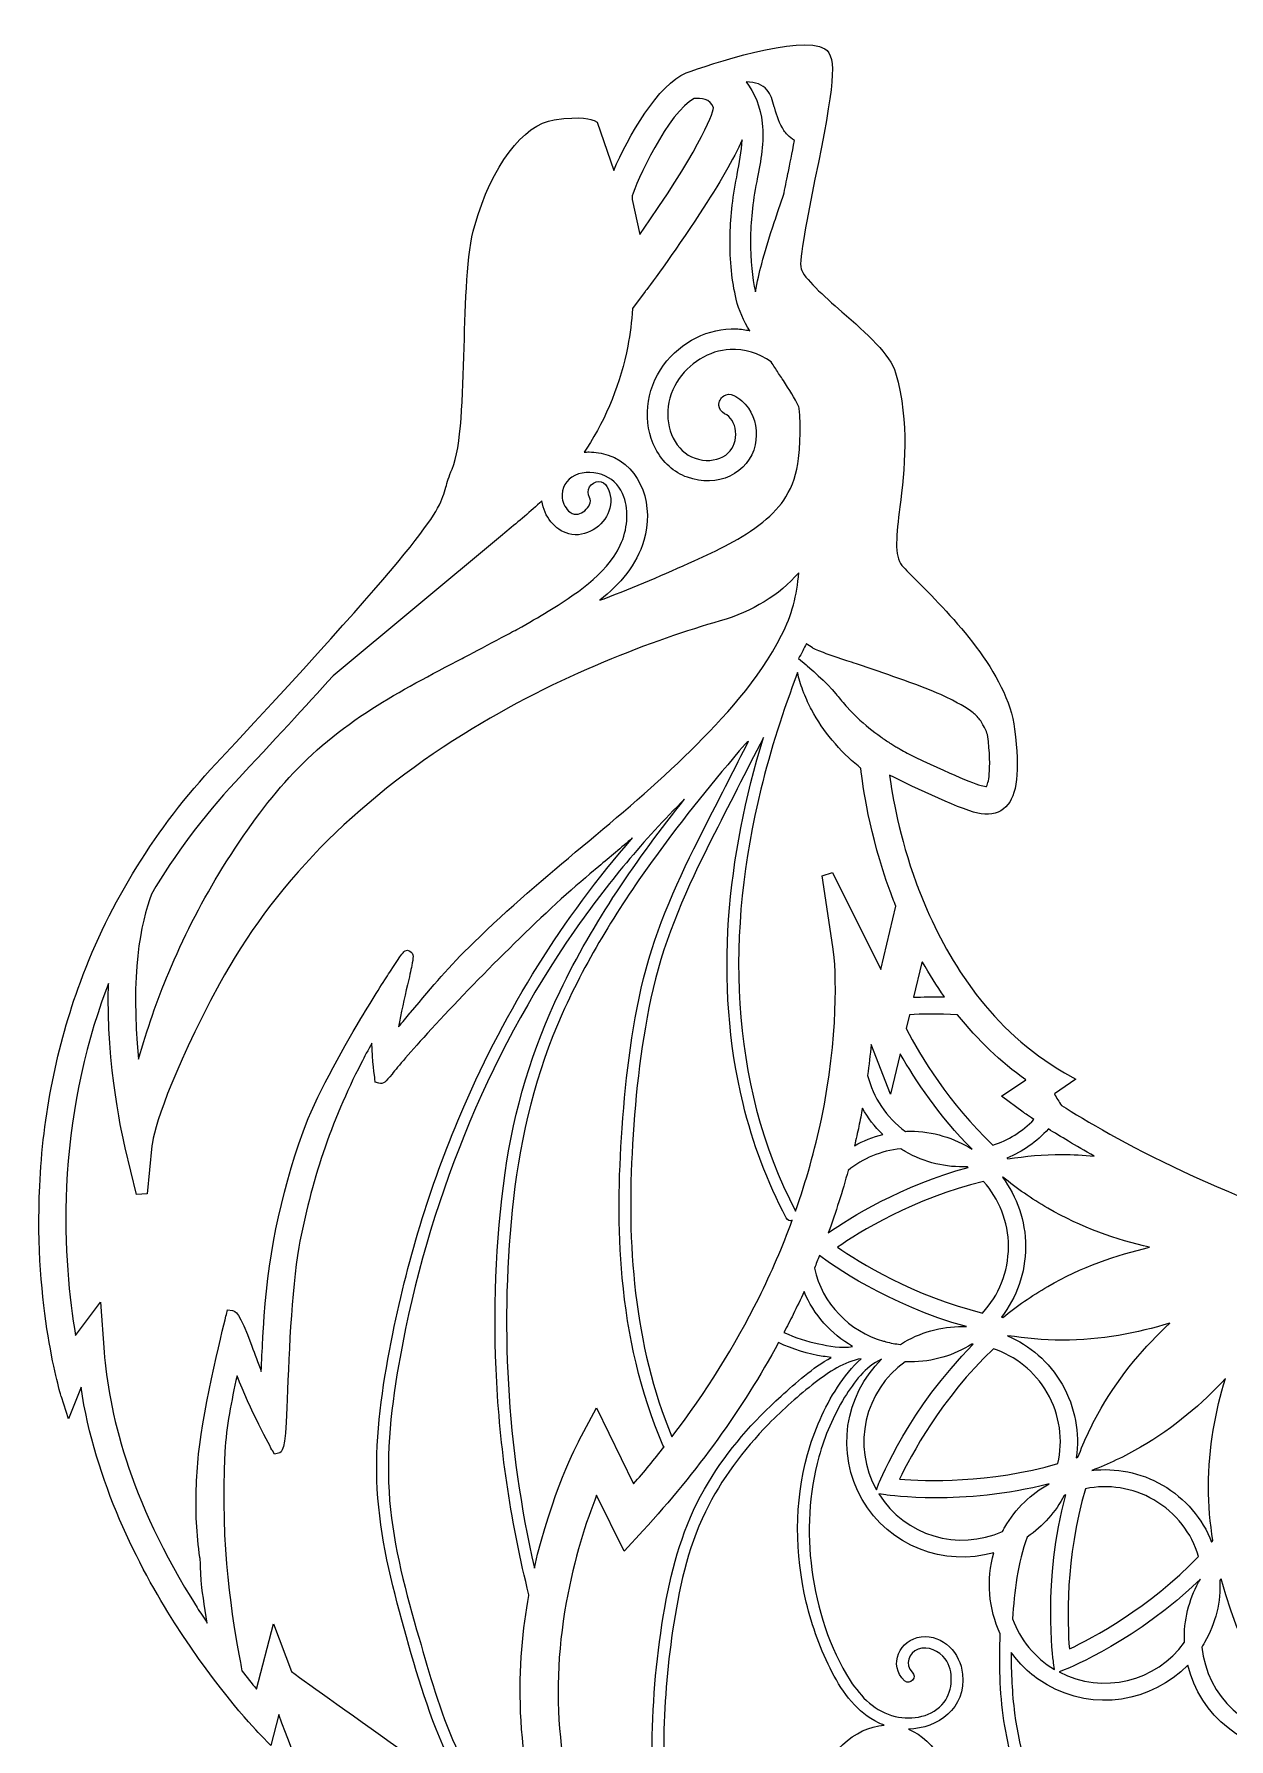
# Model space of a CAD drawing. Header units: millimetres. Extents: x -1097 to 2242, y 80 to 623.
# Drawn here: x 6.2 to 225.4, y 295.9 to 608.8 of the extents above; entities that cross this region are included whole.
import ezdxf

# ---------------------------------------------------------------- set-up
doc = ezdxf.new("R2010")
doc.units = ezdxf.units.MM
doc.header["$MEASUREMENT"] = 0
doc.layers.add('Layer 4', color=7, linetype='Continuous')

msp = doc.modelspace()

# ---------------------------------------------------------------- linework, layer by layer
at = {"layer": 'Layer 4', "lineweight": 0}
for points, knots in [([(520.84, 287.5), (520.84, 287.5), (516.84, 285.61), (516.84, 285.61), (516.69, 285.54), (501.96, 278.66), (483.53, 273.77), (466.66, 269.29), (443.15, 265.6), (426.93, 273.46), (410.03, 281.65), (401.51, 299.6), (393.28, 316.96), (386.1, 332.09), (378.68, 347.73), (365.69, 357.09), (347.62, 370.12), (323.72, 373.78), (298.43, 377.66), (284.55, 379.79), (270.2, 381.99), (255.91, 385.83), (225.24, 394.05), (203.33, 406.68), (194.74, 412.15), (194.26, 412.82), (193.82, 413.53), (193.44, 414.26), (193.44, 414.26), (197.37, 416.95), (197.37, 416.95), (197.37, 416.95), (195.3, 418.14), (195.3, 418.14), (181.87, 425.85), (174.06, 438.5), (169.63, 449), (169.63, 449), (168.66, 451.4), (168.66, 451.4), (168.45, 451.95), (168.24, 452.49), (168.05, 453.03), (164.98, 461.44), (163.67, 468.93), (163.15, 472.75), (167.72, 470.49), (176.95, 466.07), (179.98, 465.66), (181.88, 465.41), (183.4, 465.84), (184.5, 466.94), (186.6, 469.02), (187.1, 473.43), (186.13, 481.22), (184.84, 491.58), (174.52, 502.01), (168.36, 508.25), (167.17, 509.45), (166.14, 510.49), (165.44, 511.27), (163.96, 512.92), (164.45, 516.92), (165.06, 521.98), (165.88, 528.78), (166.9, 537.24), (164.28, 546.61), (163.35, 549.94), (159.01, 553.77), (154.42, 557.82), (151.13, 560.72), (147.4, 564.01), (146.93, 565.69), (146.49, 567.29), (148.15, 575.51), (149.49, 582.12), (152.99, 599.38), (153.65, 604.61), (151.29, 606.07), (146.9, 608.77), (129.85, 603.17), (125.86, 601.64), (120.74, 599.67), (115.17, 589.84), (112.55, 583.76), (112.55, 583.76), (109.53, 592.63), (109.53, 592.63), (109.53, 592.63), (108.98, 592.9), (108.98, 592.9), (108.53, 593.13), (106.68, 593.8), (101.64, 593.04), (95.9, 592.18), (90.16, 584.56), (87.04, 573.63), (85.57, 568.49), (85.33, 559.73), (85.1, 551.25), (84.85, 542.27), (84.6, 532.97), (82.89, 528.95), (82.3, 527.57), (82.01, 526.52), (81.75, 525.6), (80.48, 521.06), (79.57, 517.78), (39.56, 474.87), (28.51, 463.02), (20.14, 449.54), (14.69, 434.79), (10.33, 423), (7.82, 410.39), (7.22, 397.3), (6.19, 375.02), (11.01, 359.31), (11.22, 358.65), (11.22, 358.65), (12.48, 354.63), (12.48, 354.63), (12.48, 354.63), (14.8, 360.42), (14.8, 360.42), (17.39, 343.06), (25.38, 327.54), (31.98, 317.16), (39.93, 304.66), (47.44, 296.93), (47.75, 296.61), (47.75, 296.61), (49.61, 294.7), (49.61, 294.7), (49.61, 294.7), (51.08, 300.36), (51.08, 300.36), (56.95, 284.79), (75.86, 234.9), (82.17, 221.65), (85.16, 215.38), (87.93, 200.78), (89.77, 181.59), (91.31, 165.55), (91.5, 153.3), (91, 150.18), (80.23, 149.93), (68.86, 145.38), (68.23, 133.24), (67.97, 128.01), (71.29, 126.62), (73.96, 125.5), (75.31, 124.93), (76.71, 124.35), (77.78, 123.32), (84.01, 117.38), (92.19, 119.35), (94.35, 120.02), (100.71, 117.95), (106.35, 118.36), (111.1, 121.25), (111.18, 121.3), (111.25, 121.35), (111.33, 121.39), (108.73, 114.94), (110.69, 109.05), (113.48, 105.7), (115.95, 102.72), (119.31, 101.3), (122.32, 101.87), (126.94, 96.02), (135.64, 97.93), (138.85, 98.89), (140.03, 97.21), (142.26, 95.29), (145.5, 95.29), (145.97, 95.29), (146.46, 95.33), (146.98, 95.42), (153.18, 96.48), (163.41, 101.94), (164.41, 112.03), (165.18, 119.83), (164.7, 135.68), (164.28, 149.67), (163.95, 160.45), (163.64, 170.64), (164.07, 173.5), (164.83, 178.65), (170.32, 191.47), (172.49, 196.4), (172.71, 196.21), (172.94, 196.02), (173.16, 195.83), (173.18, 195.84), (173.2, 195.85), (173.22, 195.87), (173.22, 195.87), (175.92, 193.41), (175.92, 193.41), (175.92, 193.41), (176.22, 196.37), (176.22, 196.37), (176.24, 196.59), (178.48, 218.48), (182.13, 232.83), (183.28, 237.34), (184.9, 240.87), (186.56, 243.57), (186.76, 243.87), (186.97, 244.18), (187.18, 244.47), (187.16, 244.47), (187.14, 244.46), (187.12, 244.46), (187.63, 245.23), (188.13, 245.93), (188.63, 246.55), (189.16, 247.1), (189.68, 247.69), (190.18, 248.34), (191.67, 249.92), (192.87, 250.78), (193.34, 251.09), (193.34, 251.09), (225.8, 255.56), (225.8, 255.56), (228.32, 243.01), (238.02, 230.02), (254.66, 216.94), (269.69, 205.11), (284.46, 197.97), (284.61, 197.9), (290.44, 195.1), (296.12, 187.63), (295.66, 177.26), (295.28, 168.76), (271.5, 146.55), (261.86, 138.26), (248.88, 137.3), (241.76, 130.58), (239.42, 124.56), (237.85, 120.52), (238.29, 116.54), (240.56, 114.19), (242.88, 111.8), (250.5, 112.38), (253.41, 112.71), (259.99, 109.74), (265.85, 112.38), (268.09, 113.67), (269.37, 112.75), (271.65, 111.25), (273.14, 111.03), (274.81, 110.78), (276.33, 110.67), (277.73, 110.67), (288.37, 110.67), (291.49, 117.26), (293.44, 121.4), (293.95, 122.48), (294.4, 123.42), (294.83, 123.93), (296.37, 125.75), (307.27, 144.06), (316.48, 159.99), (320.26, 166.52), (325.67, 175.95), (329.99, 183.81), (336.21, 195.12), (336.28, 196.09), (336.32, 196.66), (336.52, 199.45), (335.19, 200.76), (332.27, 203.65), (330.37, 205.52), (327.76, 208.09), (324.07, 212.37), (318.14, 219.23), (318.51, 225.11), (319.35, 228.18), (319.83, 227.71), (320.32, 227.25), (320.81, 226.79), (326.87, 220.73), (338.2, 212.97), (350.08, 204.83), (362.5, 196.32), (375.35, 187.52), (379.75, 181.96), (383.33, 177.44), (384.64, 151.87), (384.14, 147.63), (383.83, 145.02), (382.27, 138.35), (374.36, 132.82), (371.34, 130.71), (369.32, 130.65), (366.99, 130.58), (364.01, 130.49), (360.63, 130.39), (355.43, 126.05), (352.05, 123.24), (349.5, 117.32), (351.29, 112.68), (352.49, 109.55), (356.04, 105.91), (366.11, 106.3), (375.63, 106.68), (380.22, 106.11), (383.57, 105.69), (384.76, 105.54), (385.78, 105.41), (386.84, 105.34), (392, 105.02), (399.54, 107.49), (403.81, 115.52), (406.25, 120.13), (410.72, 130.99), (414.05, 139.3), (417.34, 147.55), (417.74, 156.77), (415.17, 165.26), (414.13, 168.69), (412.92, 172.29), (411.57, 175.97), (407.04, 188.39), (405.51, 219.62), (405.1, 230.86), (405.46, 230.6), (405.85, 230.33), (406.29, 230.05), (411.22, 226.89), (419.9, 223.54), (432.06, 220.11), (447.47, 215.76), (462.13, 219.92), (471.71, 224.18), (482.04, 228.77), (488.67, 234.3), (488.95, 234.53), (488.95, 234.53), (491.37, 236.57), (491.37, 236.57), (491.37, 236.57), (486.04, 237.57), (486.04, 237.57), (499.9, 243.95), (515.87, 262.8), (516.64, 263.71), (516.64, 263.71), (519.26, 266.82), (519.26, 266.82), (519.26, 266.82), (509.28, 265.16), (509.28, 265.16), (509.28, 265.16), (520.84, 287.5), (520.84, 287.5)], [0, 0, 0, 0, 1, 1, 1, 2, 2, 2, 3, 3, 3, 4, 4, 4, 5, 5, 5, 6, 6, 6, 7, 7, 7, 8, 8, 8, 9, 9, 9, 10, 10, 10, 11, 11, 11, 12, 12, 12, 13, 13, 13, 14, 14, 14, 15, 15, 15, 16, 16, 16, 17, 17, 17, 18, 18, 18, 19, 19, 19, 20, 20, 20, 21, 21, 21, 22, 22, 22, 23, 23, 23, 24, 24, 24, 25, 25, 25, 26, 26, 26, 27, 27, 27, 28, 28, 28, 29, 29, 29, 30, 30, 30, 31, 31, 31, 32, 32, 32, 33, 33, 33, 34, 34, 34, 35, 35, 35, 36, 36, 36, 37, 37, 37, 38, 38, 38, 39, 39, 39, 40, 40, 40, 41, 41, 41, 42, 42, 42, 43, 43, 43, 44, 44, 44, 45, 45, 45, 46, 46, 46, 47, 47, 47, 48, 48, 48, 49, 49, 49, 50, 50, 50, 51, 51, 51, 52, 52, 52, 53, 53, 53, 54, 54, 54, 55, 55, 55, 56, 56, 56, 57, 57, 57, 58, 58, 58, 59, 59, 59, 60, 60, 60, 61, 61, 61, 62, 62, 62, 63, 63, 63, 64, 64, 64, 65, 65, 65, 66, 66, 66, 67, 67, 67, 68, 68, 68, 69, 69, 69, 70, 70, 70, 71, 71, 71, 72, 72, 72, 73, 73, 73, 74, 74, 74, 75, 75, 75, 76, 76, 76, 77, 77, 77, 78, 78, 78, 79, 79, 79, 80, 80, 80, 81, 81, 81, 82, 82, 82, 83, 83, 83, 84, 84, 84, 85, 85, 85, 86, 86, 86, 87, 87, 87, 88, 88, 88, 89, 89, 89, 90, 90, 90, 91, 91, 91, 92, 92, 92, 93, 93, 93, 94, 94, 94, 95, 95, 95, 96, 96, 96, 97, 97, 97, 98, 98, 98, 99, 99, 99, 100, 100, 100, 101, 101, 101, 102, 102, 102, 103, 103, 103, 104, 104, 104, 105, 105, 105, 106, 106, 106, 107, 107, 107, 108, 108, 108, 109, 109, 109, 110, 110, 110, 111, 111, 111, 112, 112, 112, 113, 113, 113, 114, 114, 114, 115, 115, 115, 116, 116, 116, 117, 117, 117, 118, 118, 118, 119, 119, 119, 119]), ([(140.65, 598.56), (141.36, 597.75), (141.7, 596.56), (142.02, 595.41), (142.02, 595.41), (142.09, 595.18), (142.09, 595.18), (142.5, 593.73), (142.94, 592.33), (143.8, 591.08), (144.07, 590.69), (144.73, 589.84), (145.73, 589.22), (145.29, 586.94), (144.86, 584.84), (144.55, 583.27), (144.55, 583.27), (144.53, 583.22), (144.53, 583.22), (144.25, 581.8), (143.98, 580.45), (143.72, 579.19), (143.72, 579.19), (142.76, 576.4), (142.76, 576.4), (142.39, 575.34), (142.03, 574.27), (141.68, 573.21), (140.93, 570.99), (140.27, 568.78), (139.71, 566.63), (139.29, 565.02), (138.87, 563.3), (138.57, 561.46), (137.94, 564.09), (137.65, 567.16), (137.65, 571.02), (137.66, 574.27), (138.03, 577.77), (138.8, 581.74), (138.8, 581.74), (138.89, 582.21), (138.89, 582.21), (139.53, 585.53), (140.2, 588.96), (139.8, 592.43), (139.47, 595.41), (138.43, 598.04), (136.83, 600.01), (138.6, 599.96), (139.82, 599.5), (140.65, 598.56)], [0, 0, 0, 0, 1, 1, 1, 2, 2, 2, 3, 3, 3, 4, 4, 4, 5, 5, 5, 6, 6, 6, 7, 7, 7, 8, 8, 8, 9, 9, 9, 10, 10, 10, 11, 11, 11, 12, 12, 12, 13, 13, 13, 14, 14, 14, 15, 15, 15, 16, 16, 16, 17, 17, 17, 17]), ([(115.97, 579.06), (116.46, 581.28), (122.7, 594.68), (127.32, 596.95), (128.51, 597.07), (130.4, 596.97), (130.84, 595.22), (130.84, 594.05), (127.64, 586.58), (117.32, 572.01), (117.32, 572.01), (115.97, 578.42), (115.97, 578.42), (115.97, 578.42), (115.97, 579.06), (115.97, 579.06)], [0, 0, 0, 0, 1, 1, 1, 2, 2, 2, 3, 3, 3, 4, 4, 4, 5, 5, 5, 5]), ([(107.62, 532.79), (111.26, 538.35), (113.85, 544.82), (115.13, 551.5), (115.56, 553.75), (115.85, 556.06), (115.98, 558.38), (115.98, 558.38), (118.32, 561.5), (118.32, 561.5), (118.53, 561.79), (123.55, 568.52), (128.31, 575.78), (132, 581.41), (134.59, 585.9), (136.13, 589.34), (136.03, 587.23), (135.61, 585.1), (135.21, 583.02), (135.21, 583.02), (135.12, 582.54), (135.12, 582.54), (134.33, 578.45), (133.93, 574.79), (133.9, 571.35), (133.86, 567.08), (134.23, 563.41), (135.03, 560.14), (135.54, 558.03), (136.4, 556.07), (137.55, 554.34), (136.72, 554.52), (135.87, 554.63), (135.03, 554.67), (129.99, 554.89), (124.88, 552.34), (121.71, 548.01), (118.37, 543.45), (117.79, 537.43), (120.23, 532.69), (121.5, 530.21), (123.63, 528.3), (126.09, 527.43), (128.74, 526.49), (131.57, 526.57), (133.86, 527.64), (136.3, 528.78), (137.95, 530.81), (138.51, 533.36), (139.02, 535.72), (138.56, 538.25), (137.26, 540.13), (136.58, 541.13), (135.65, 541.94), (134.57, 542.47), (133.96, 542.78), (133.29, 542.74), (132.75, 542.38), (132.17, 542), (131.83, 541.31), (131.87, 540.62), (131.91, 539.97), (132.3, 539.4), (132.9, 539.1), (134.01, 538.55), (134.76, 537.35), (134.92, 535.88), (135.08, 534.29), (134.59, 532.83), (133.57, 531.89), (132.42, 530.82), (130.65, 530.34), (128.83, 530.6), (126.96, 530.87), (125.32, 531.85), (124.22, 533.36), (121.91, 536.53), (121.88, 541.17), (124.15, 544.9), (126.24, 548.35), (130.08, 550.71), (133.94, 550.9), (136.52, 551.04), (139.18, 550.22), (141.46, 548.6), (141.89, 547.92), (142.33, 547.25), (142.76, 546.59), (142.76, 546.59), (142.82, 546.5), (142.82, 546.5), (143.05, 546.16), (143.27, 545.82), (143.49, 545.48), (143.49, 545.48), (143.69, 545.17), (143.69, 545.17), (144.75, 543.54), (145.75, 542.01), (146.53, 540.38), (146.59, 540.02), (146.63, 539.72), (146.66, 539.42), (146.8, 537.9), (146.77, 536.35), (146.74, 535.01), (146.71, 533.79), (146.65, 532.34), (146.48, 530.9), (146.14, 528.13), (145.38, 525.83), (144.16, 523.86), (143.15, 522.22), (141.71, 520.65), (139.89, 519.18), (136.1, 516.11), (131.45, 513.98), (127.34, 512.11), (121.92, 509.63), (116.35, 507.28), (110.78, 505.14), (110.52, 505.04), (110.27, 504.94), (110.01, 504.85), (113.69, 507.82), (116.77, 511.33), (118.11, 515.86), (119.89, 521.86), (117.91, 529.35), (111.54, 531.5), (110.39, 531.89), (109.2, 532.08), (108.03, 532.08), (107.73, 532.08), (107.43, 532.07), (107.13, 532.04), (107.3, 532.29), (107.46, 532.54), (107.62, 532.79)], [0, 0, 0, 0, 1, 1, 1, 2, 2, 2, 3, 3, 3, 4, 4, 4, 5, 5, 5, 6, 6, 6, 7, 7, 7, 8, 8, 8, 9, 9, 9, 10, 10, 10, 11, 11, 11, 12, 12, 12, 13, 13, 13, 14, 14, 14, 15, 15, 15, 16, 16, 16, 17, 17, 17, 18, 18, 18, 19, 19, 19, 20, 20, 20, 21, 21, 21, 22, 22, 22, 23, 23, 23, 24, 24, 24, 25, 25, 25, 26, 26, 26, 27, 27, 27, 28, 28, 28, 29, 29, 29, 30, 30, 30, 31, 31, 31, 32, 32, 32, 33, 33, 33, 34, 34, 34, 35, 35, 35, 36, 36, 36, 37, 37, 37, 38, 38, 38, 39, 39, 39, 40, 40, 40, 41, 41, 41, 42, 42, 42, 43, 43, 43, 44, 44, 44, 45, 45, 45, 46, 46, 46, 46]), ([(27.74, 450.93), (32.03, 458.25), (37.21, 465.19), (43.15, 471.56), (50.17, 479.09), (56.03, 485.44), (61.05, 490.97), (61.05, 490.97), (91.78, 516.57), (91.78, 516.57), (91.78, 516.57), (92.96, 517.56), (92.96, 517.56), (95.1, 519.33), (97.3, 521.16), (99.38, 523.09), (99.78, 520.19), (101.73, 517.76), (104.3, 517.06), (107.49, 516.2), (110.68, 518.5), (111.67, 521.2), (112.24, 522.76), (112.12, 524.34), (111.31, 525.74), (110.98, 526.32), (110.43, 526.65), (109.8, 526.65), (109.13, 526.66), (108.47, 526.26), (108.12, 525.65), (107.78, 525.06), (107.78, 524.35), (108.12, 523.75), (108.35, 523.36), (108.35, 522.9), (108.13, 522.41), (107.76, 521.6), (106.87, 520.85), (106.05, 520.68), (105.52, 520.57), (105.01, 520.68), (104.55, 521.02), (103.81, 521.55), (103.23, 522.6), (103.11, 523.63), (102.9, 525.42), (103.82, 527.05), (105.45, 527.79), (107.11, 528.55), (109.25, 528.5), (111.04, 527.66), (112.65, 526.91), (113.79, 525.62), (114.43, 523.83), (115.36, 521.23), (115.09, 517.75), (113.76, 514.97), (111.09, 509.4), (105.23, 505.77), (100.52, 502.85), (98.83, 501.81), (96.99, 500.73), (94.9, 499.56), (94.75, 499.52), (85.96, 494.8), (84.76, 494.18), (84.76, 494.18), (83.87, 493.72), (83.87, 493.72), (77.83, 490.58), (72.41, 487.7), (67.19, 484.28), (61.4, 480.48), (56.36, 476.15), (52.2, 471.43), (48.04, 466.7), (44.08, 461.21), (40.09, 454.64), (36.6, 448.88), (33.51, 442.8), (30.91, 436.57), (28.74, 431.38), (26.89, 426.04), (25.38, 420.64), (23.82, 436.2), (25.72, 445.62), (27.74, 450.93)], [0, 0, 0, 0, 1, 1, 1, 2, 2, 2, 3, 3, 3, 4, 4, 4, 5, 5, 5, 6, 6, 6, 7, 7, 7, 8, 8, 8, 9, 9, 9, 10, 10, 10, 11, 11, 11, 12, 12, 12, 13, 13, 13, 14, 14, 14, 15, 15, 15, 16, 16, 16, 17, 17, 17, 18, 18, 18, 19, 19, 19, 20, 20, 20, 21, 21, 21, 22, 22, 22, 23, 23, 23, 24, 24, 24, 25, 25, 25, 26, 26, 26, 27, 27, 27, 28, 28, 28, 29, 29, 29, 29]), ([(36.1, 320.01), (23.37, 340.05), (19.8, 356.57), (19.06, 366.89), (19.06, 366.89), (18.39, 376.05), (18.39, 376.05), (18.39, 376.05), (13.8, 369.94), (13.8, 369.94), (12.68, 376.57), (11.64, 386.14), (12.16, 397.29), (12.74, 409.85), (15.16, 421.94), (19.35, 433.23), (19.51, 433.66), (19.67, 434.09), (19.84, 434.52), (19.33, 419.52), (22.74, 405.06), (22.9, 404.37), (22.9, 404.37), (24.96, 395.78), (24.96, 395.78), (24.96, 395.78), (26.93, 395.91), (26.93, 395.91), (26.93, 395.91), (27.82, 404.71), (27.82, 404.71), (28.11, 407.59), (31.08, 417.53), (40.23, 434.47), (49.9, 452.37), (64.94, 467.78), (84.92, 480.25), (102.5, 491.23), (120.26, 497.63), (132.07, 501.07), (138.06, 502.82), (142.9, 505.78), (146.5, 509.89), (146.24, 505.85), (145.21, 502.09), (143.37, 498.45), (139.23, 490.24), (132.61, 483.15), (126.69, 477.29), (120.39, 471.07), (113.47, 465.27), (106.76, 459.65), (100.1, 454.07), (93.21, 448.31), (86.89, 442.08), (82.08, 437.34), (79.66, 434.45), (75.26, 429.18), (75.26, 429.18), (75.17, 429.07), (75.17, 429.07), (74.52, 428.29), (73.82, 427.46), (73.07, 426.57), (73.49, 428.97), (74.16, 431.89), (74.7, 434.25), (75.03, 435.68), (75.32, 436.92), (75.5, 437.84), (75.77, 439.17), (75.95, 440.05), (75.14, 440.46), (75.14, 440.46), (74.73, 440.66), (74.73, 440.66), (74.73, 440.66), (74.31, 440.49), (74.31, 440.49), (73.98, 440.36), (73.86, 440.31), (71.45, 436.59), (70.48, 435.09), (68.5, 431.98), (66.17, 428.08), (62.55, 422.01), (57.77, 413.48), (55.55, 407.3), (51.36, 395.63), (48.91, 383.47), (48.27, 371.16), (48.24, 370.57), (48.2, 369.99), (48.17, 369.42), (48.17, 369.42), (48.16, 369.26), (48.16, 369.26), (48.05, 367.19), (47.94, 365.26), (47.89, 363.34), (47.28, 364.94), (46.69, 366.55), (46.16, 367.99), (43.83, 374.32), (43.1, 374.43), (42.61, 374.51), (42.61, 374.51), (41.71, 374.65), (41.71, 374.65), (41.71, 374.65), (41.48, 373.76), (41.48, 373.76), (41.31, 373.08), (37.25, 356.8), (36.39, 348.21), (35.93, 343.66), (35.8, 339.54), (35.99, 335.63), (36.1, 333.43), (36.31, 331.25), (36.62, 329.16), (36.66, 328.93), (36.69, 328.67), (36.72, 328.41), (36.75, 327.18), (36.79, 326.05), (36.85, 324.96), (36.94, 323.6), (37.45, 320.24), (37.98, 317.13), (37.34, 318.09), (36.71, 319.05), (36.1, 320.01)], [0, 0, 0, 0, 1, 1, 1, 2, 2, 2, 3, 3, 3, 4, 4, 4, 5, 5, 5, 6, 6, 6, 7, 7, 7, 8, 8, 8, 9, 9, 9, 10, 10, 10, 11, 11, 11, 12, 12, 12, 13, 13, 13, 14, 14, 14, 15, 15, 15, 16, 16, 16, 17, 17, 17, 18, 18, 18, 19, 19, 19, 20, 20, 20, 21, 21, 21, 22, 22, 22, 23, 23, 23, 24, 24, 24, 25, 25, 25, 26, 26, 26, 27, 27, 27, 28, 28, 28, 29, 29, 29, 30, 30, 30, 31, 31, 31, 32, 32, 32, 33, 33, 33, 34, 34, 34, 35, 35, 35, 36, 36, 36, 37, 37, 37, 38, 38, 38, 39, 39, 39, 40, 40, 40, 41, 41, 41, 42, 42, 42, 43, 43, 43, 44, 44, 44, 44]), ([(147.92, 496.93), (148.27, 496.63), (148.65, 496.36), (149.06, 496.11), (149.06, 496.11), (149.1, 496.09), (149.1, 496.09), (149.4, 495.93), (149.78, 495.72), (150.19, 495.57), (150.19, 495.57), (151.03, 495.25), (151.03, 495.25), (152.47, 494.73), (153.92, 494.25), (155.32, 493.77), (155.91, 493.58), (156.5, 493.38), (157.09, 493.18), (157.09, 493.18), (163.06, 491.15), (163.06, 491.15), (164.99, 490.49), (166.95, 489.78), (168.91, 489.04), (171.13, 488.19), (172.86, 487.44), (174.38, 486.68), (175.23, 486.25), (176.08, 485.78), (176.92, 485.28), (177.73, 484.8), (178.38, 484.34), (178.9, 483.87), (179.42, 483.39), (179.82, 482.88), (180.18, 482.26), (180.53, 481.66), (180.86, 480.93), (181.17, 480.22), (182, 473.21), (181.23, 471.15), (180.99, 470.7), (180.91, 470.7), (180.78, 470.7), (180.58, 470.73), (179.37, 470.89), (174.52, 472.83), (166.41, 476.8), (165.97, 477.05), (165.53, 477.31), (165.12, 477.53), (164.98, 477.61), (164.84, 477.69), (164.7, 477.76), (164.44, 477.91), (164.19, 478.05), (163.97, 478.2), (163.97, 478.2), (163.93, 478.23), (163.93, 478.23), (163.7, 478.37), (163.48, 478.51), (163.25, 478.66), (162.66, 479.04), (162.09, 479.39), (161.56, 479.8), (161.56, 479.8), (161.51, 479.83), (161.51, 479.83), (160.13, 480.78), (158.71, 481.96), (157.17, 483.41), (157.17, 483.41), (156.14, 484.43), (156.14, 484.43), (156.14, 484.43), (155.17, 485.47), (155.17, 485.47), (154.41, 486.33), (153.82, 487.03), (153.32, 487.69), (151.85, 489.6), (148, 492.89), (147.84, 493.02), (147.84, 493.02), (146.48, 494.18), (146.48, 494.18), (147, 495.1), (147.48, 496.02), (147.92, 496.93)], [0, 0, 0, 0, 1, 1, 1, 2, 2, 2, 3, 3, 3, 4, 4, 4, 5, 5, 5, 6, 6, 6, 7, 7, 7, 8, 8, 8, 9, 9, 9, 10, 10, 10, 11, 11, 11, 12, 12, 12, 13, 13, 13, 14, 14, 14, 15, 15, 15, 16, 16, 16, 17, 17, 17, 18, 18, 18, 19, 19, 19, 20, 20, 20, 21, 21, 21, 22, 22, 22, 23, 23, 23, 24, 24, 24, 25, 25, 25, 26, 26, 26, 27, 27, 27, 28, 28, 28, 29, 29, 29, 30, 30, 30, 30]), ([(163.26, 451.5), (163.6, 450.57), (163.96, 449.63), (164.34, 448.69), (164.34, 448.69), (161.59, 437.1), (161.59, 437.1), (161.59, 437.1), (152.7, 454.88), (152.7, 454.88), (152.7, 454.88), (150.82, 454.28), (150.82, 454.28), (150.82, 454.28), (152.78, 441.25), (152.78, 441.25), (153.44, 436.92), (153.84, 424.72), (150.66, 409.61), (149.47, 403.96), (147.88, 398.33), (145.92, 392.76), (133.47, 416.56), (133.25, 444.57), (139.55, 470.18), (141.35, 477.46), (143.65, 484.59), (146.3, 491.6), (146.3, 491.6), (146.39, 491.18), (146.39, 491.18), (146.63, 490.06), (146.98, 489.06), (147.44, 487.84), (147.91, 486.7), (148.37, 485.7), (148.86, 484.8), (149.98, 482.73), (151.24, 480.85), (152.62, 479.21), (154.25, 477.27), (155.81, 475.71), (157.39, 474.45), (157.56, 474.3), (157.72, 474.16), (157.91, 474.02), (158.23, 470.94), (159.45, 462.01), (163.26, 451.5)], [0, 0, 0, 0, 1, 1, 1, 2, 2, 2, 3, 3, 3, 4, 4, 4, 5, 5, 5, 6, 6, 6, 7, 7, 7, 8, 8, 8, 9, 9, 9, 10, 10, 10, 11, 11, 11, 12, 12, 12, 13, 13, 13, 14, 14, 14, 15, 15, 15, 16, 16, 16, 16]), ([(97.99, 327.24), (92.95, 349.42), (91.6, 372.43), (94.16, 395.04), (95.49, 406.8), (98.29, 418.15), (103.12, 428.98), (107.68, 439.2), (113.62, 448.76), (120.2, 457.8), (125.38, 464.93), (130.96, 471.76), (136.67, 478.47), (136.88, 478.64), (137.1, 478.82), (137.31, 479), (134.79, 474.06), (132.27, 469.11), (129.75, 464.17), (125.32, 455.47), (121.05, 446.71), (118.51, 437.24), (115.96, 427.71), (114.82, 417.83), (114.1, 408), (113.44, 398.85), (113.29, 389.64), (114.13, 380.49), (115.09, 369.95), (117.4, 359.54), (121.58, 349.8), (121.64, 349.67), (121.72, 349.56), (121.8, 349.47), (120.01, 347.18), (118.15, 344.92), (116.21, 342.69), (116.21, 342.69), (109.41, 356.62), (109.41, 356.62), (109.41, 356.62), (106.18, 350.58), (106.18, 350.58), (105.95, 350.16), (101.13, 341.02), (97.99, 327.24)], [0, 0, 0, 0, 1, 1, 1, 2, 2, 2, 3, 3, 3, 4, 4, 4, 5, 5, 5, 6, 6, 6, 7, 7, 7, 8, 8, 8, 9, 9, 9, 10, 10, 10, 11, 11, 11, 12, 12, 12, 13, 13, 13, 14, 14, 14, 15, 15, 15, 15]), ([(139.16, 376.8), (134.81, 368.03), (129.48, 359.5), (123.24, 351.32), (116.18, 368.26), (114.92, 386.86), (116.01, 405.01), (116.58, 414.59), (117.61, 424.25), (119.79, 433.61), (122.03, 443.23), (126.02, 452.12), (130.46, 460.9), (133.63, 467.15), (136.82, 473.4), (140.01, 479.65), (133.43, 457.88), (130.86, 434.84), (136.29, 412.49), (138.07, 405.19), (140.72, 398.15), (144.21, 391.49), (144.47, 391), (144.92, 390.91), (145.31, 391.06), (143.54, 386.25), (141.49, 381.49), (139.16, 376.8)], [0, 0, 0, 0, 1, 1, 1, 2, 2, 2, 3, 3, 3, 4, 4, 4, 5, 5, 5, 6, 6, 6, 7, 7, 7, 8, 8, 8, 9, 9, 9, 9]), ([(91.08, 361.38), (91.79, 348.21), (93.79, 335.14), (96.99, 322.35), (96.98, 322.31), (96.97, 322.27), (96.97, 322.23), (94.83, 310.34), (93.86, 292.7), (100.74, 274.62), (99.37, 275.61), (97.92, 276.64), (96.43, 277.71), (96.4, 277.93), (96.28, 278.15), (96.03, 278.33), (84.44, 286.61), (80.63, 301.41), (76.84, 314.37), (74.43, 322.64), (72.17, 331.01), (71.44, 339.61), (70.69, 348.45), (71.77, 357.28), (73.35, 365.97), (78.42, 393.81), (89.12, 420.81), (105.28, 444.1), (111.31, 452.78), (118.09, 460.93), (125.57, 468.38), (116.82, 457.37), (108.8, 445.81), (102.7, 433.11), (97.63, 422.55), (94.25, 411.4), (92.63, 399.8), (90.85, 387.1), (90.39, 374.18), (91.08, 361.38)], [0, 0, 0, 0, 1, 1, 1, 2, 2, 2, 3, 3, 3, 4, 4, 4, 5, 5, 5, 6, 6, 6, 7, 7, 7, 8, 8, 8, 9, 9, 9, 10, 10, 10, 11, 11, 11, 12, 12, 12, 13, 13, 13, 13]), ([(50.15, 317.03), (50.15, 317.03), (47.03, 305.01), (47.03, 305.01), (46.14, 306.09), (45.23, 307.22), (44.33, 308.37), (44.24, 308.86), (44.15, 309.38), (44.05, 309.92), (42.63, 317.76), (40.25, 330.88), (41.21, 348.6), (41.46, 353.25), (42.4, 357.93), (43.43, 362.51), (45.69, 356.6), (49.7, 349.19), (49.91, 348.81), (49.91, 348.81), (50.28, 348.13), (50.28, 348.13), (50.28, 348.13), (51.03, 348.32), (51.03, 348.32), (51.72, 348.49), (52.26, 348.63), (52.57, 356.66), (52.87, 364.8), (53.39, 378.43), (54.78, 386.12), (56.92, 397.93), (60.76, 409.29), (66.2, 419.89), (66.82, 421.11), (67.48, 422.33), (68.16, 423.55), (68.26, 420.44), (68.7, 417.24), (68.72, 417.04), (68.72, 417.04), (68.81, 416.4), (68.81, 416.4), (68.81, 416.4), (69.43, 416.21), (69.43, 416.21), (70.3, 415.96), (70.73, 416.49), (71.88, 417.91), (72.98, 419.25), (75.02, 421.76), (79.13, 426.22), (87.25, 435.05), (99.39, 447.26), (108.19, 454.65), (108.19, 454.65), (109.8, 456), (109.8, 456), (111.86, 457.72), (113.93, 459.46), (116.01, 461.23), (103.18, 446.56), (92.78, 429.78), (85.03, 411.86), (79.25, 398.5), (74.89, 384.52), (72.02, 370.25), (70.35, 361.94), (69.01, 353.47), (69.07, 344.96), (69.14, 336.23), (70.97, 327.64), (73.26, 319.25), (75.51, 311), (77.79, 302.58), (81.19, 294.72), (82.76, 291.09), (84.65, 287.58), (86.98, 284.41), (83.08, 287.17), (79.12, 289.97), (75.35, 292.63), (75.35, 292.63), (75.23, 292.72), (75.23, 292.72), (65.25, 299.76), (56.59, 305.88), (53.44, 308.23), (53.44, 308.23), (50.15, 317.03), (50.15, 317.03)], [0, 0, 0, 0, 1, 1, 1, 2, 2, 2, 3, 3, 3, 4, 4, 4, 5, 5, 5, 6, 6, 6, 7, 7, 7, 8, 8, 8, 9, 9, 9, 10, 10, 10, 11, 11, 11, 12, 12, 12, 13, 13, 13, 14, 14, 14, 15, 15, 15, 16, 16, 16, 17, 17, 17, 18, 18, 18, 19, 19, 19, 20, 20, 20, 21, 21, 21, 22, 22, 22, 23, 23, 23, 24, 24, 24, 25, 25, 25, 26, 26, 26, 27, 27, 27, 28, 28, 28, 29, 29, 29, 30, 30, 30, 30]), ([(169.09, 438.39), (169.14, 438.41), (169.18, 438.43), (169.22, 438.45), (170.48, 436.22), (171.82, 434.09), (173.23, 432.07), (171.08, 432.11), (169.17, 432.07), (167.58, 431.99), (167.58, 431.99), (169.09, 438.39), (169.09, 438.39)], [0, 0, 0, 0, 1, 1, 1, 2, 2, 2, 3, 3, 3, 4, 4, 4, 4]), ([(166.82, 428.79), (169.04, 428.91), (172.09, 428.98), (175.67, 428.8), (179.38, 424.12), (183.55, 420.13), (188.16, 416.85), (188.16, 416.85), (183.73, 413.83), (183.73, 413.83), (183.73, 413.83), (187.72, 410.9), (187.72, 410.9), (187.76, 410.88), (188.42, 410.4), (189.66, 409.57), (187.54, 407.35), (184.93, 405.76), (182.1, 404.85), (174.07, 412.53), (168.86, 421.18), (166.22, 426.24), (166.22, 426.24), (166.82, 428.79), (166.82, 428.79)], [0, 0, 0, 0, 1, 1, 1, 2, 2, 2, 3, 3, 3, 4, 4, 4, 5, 5, 5, 6, 6, 6, 7, 7, 7, 8, 8, 8, 8]), ([(178.35, 404.09), (178.34, 404.09), (178.33, 404.09), (178.32, 404.09), (175.04, 406.18), (171.14, 407.41), (166.96, 407.41), (166.67, 407.41), (166.39, 407.4), (166.1, 407.38), (162.54, 409.94), (160.16, 413.62), (159.15, 417.66), (159.4, 419.55), (159.62, 421.44), (159.78, 423.31), (159.78, 423.31), (163.37, 414.23), (163.37, 414.23), (163.37, 414.23), (165.13, 421.63), (165.13, 421.63), (167.92, 416.74), (172.27, 410.23), (178.35, 404.09)], [0, 0, 0, 0, 1, 1, 1, 2, 2, 2, 3, 3, 3, 4, 4, 4, 5, 5, 5, 6, 6, 6, 7, 7, 7, 8, 8, 8, 8]), ([(156.74, 404.76), (157.02, 405.95), (157.29, 407.14), (157.54, 408.32), (157.77, 409.43), (157.99, 410.54), (158.19, 411.64), (159.18, 409.88), (160.43, 408.24), (161.93, 406.8), (160.09, 406.35), (158.35, 405.65), (156.74, 404.76)], [0, 0, 0, 0, 1, 1, 1, 2, 2, 2, 3, 3, 3, 4, 4, 4, 4]), ([(192.33, 407.83), (194.45, 406.49), (197.27, 404.79), (200.73, 402.85), (198.8, 403.04), (196.83, 403.15), (194.83, 403.15), (191.4, 403.15), (188.08, 402.84), (184.89, 402.33), (184.83, 402.38), (184.77, 402.43), (184.72, 402.48), (187.57, 403.66), (190.19, 405.46), (192.33, 407.83)], [0, 0, 0, 0, 1, 1, 1, 2, 2, 2, 3, 3, 3, 4, 4, 4, 5, 5, 5, 5]), ([(165.24, 404.19), (165.5, 404.02), (165.77, 403.85), (166.04, 403.7), (169.64, 401.62), (173.59, 400.73), (177.46, 400.89), (177.51, 400.85), (177.57, 400.81), (177.62, 400.77), (165.33, 397.45), (155.86, 391.51), (151.93, 388.78), (153.31, 392.56), (154.53, 396.37), (155.58, 400.21), (158.26, 402.4), (161.6, 403.84), (165.24, 404.19)], [0, 0, 0, 0, 1, 1, 1, 2, 2, 2, 3, 3, 3, 4, 4, 4, 5, 5, 5, 6, 6, 6, 6]), ([(180.24, 374.05), (167.48, 377.17), (157.46, 383.45), (153.61, 386.11), (157.47, 388.78), (167.58, 395.1), (180.43, 398.21), (183.26, 395.03), (184.99, 390.83), (184.99, 386.24), (184.99, 381.54), (183.19, 377.26), (180.24, 374.05)], [0, 0, 0, 0, 1, 1, 1, 2, 2, 2, 3, 3, 3, 4, 4, 4, 4]), ([(192.19, 378.91), (189.22, 377.2), (186.49, 375.28), (183.98, 373.24), (183.88, 373.26), (183.79, 373.28), (183.7, 373.29), (186.47, 376.88), (188.13, 381.36), (188.13, 386.24), (188.13, 391.01), (186.54, 395.41), (183.87, 398.96), (183.91, 398.96), (183.94, 398.97), (183.98, 398.98), (186.49, 396.94), (189.22, 395.02), (192.19, 393.3), (198.37, 389.74), (204.83, 387.49), (210.9, 386.11), (204.83, 384.72), (198.37, 382.48), (192.19, 378.91)], [0, 0, 0, 0, 1, 1, 1, 2, 2, 2, 3, 3, 3, 4, 4, 4, 5, 5, 5, 6, 6, 6, 7, 7, 7, 8, 8, 8, 8]), ([(177.27, 371.55), (173.42, 371.7), (169.48, 370.81), (165.9, 368.74), (165.65, 368.59), (165.41, 368.44), (165.17, 368.29), (164.26, 368.38), (163.36, 368.54), (162.49, 368.77), (162.41, 368.81), (162.32, 368.85), (162.22, 368.87), (162.17, 368.87), (162.13, 368.87), (162.09, 368.87), (155.76, 370.66), (150.82, 375.82), (149.37, 382.28), (149.7, 383.05), (150.01, 383.82), (150.32, 384.6), (152.42, 383.02), (162.86, 375.52), (177.27, 371.55)], [0, 0, 0, 0, 1, 1, 1, 2, 2, 2, 3, 3, 3, 4, 4, 4, 5, 5, 5, 6, 6, 6, 7, 7, 7, 8, 8, 8, 8]), ([(156.39, 367.92), (154.44, 367.47), (151.85, 368.06), (150.2, 368.38), (147.97, 368.82), (145.84, 369.54), (143.8, 370.49), (144.37, 371.58), (144.94, 372.68), (145.48, 373.78), (146.17, 375.17), (146.84, 376.57), (147.48, 377.97), (149.28, 373.73), (152.44, 370.21), (156.39, 367.92)], [0, 0, 0, 0, 1, 1, 1, 2, 2, 2, 3, 3, 3, 4, 4, 4, 5, 5, 5, 5]), ([(202.02, 356.61), (200.31, 353.64), (198.9, 350.61), (197.75, 347.59), (197.64, 347.55), (197.54, 347.52), (197.44, 347.48), (198.07, 352), (197.27, 356.75), (194.82, 360.99), (192.45, 365.1), (188.9, 368.11), (184.84, 369.85), (184.86, 369.86), (184.87, 369.87), (184.89, 369.89), (188.08, 369.38), (191.4, 369.07), (194.83, 369.07), (201.97, 369.07), (208.68, 370.36), (214.63, 372.2), (210.06, 367.96), (205.59, 362.79), (202.02, 356.61)], [0, 0, 0, 0, 1, 1, 1, 2, 2, 2, 3, 3, 3, 4, 4, 4, 5, 5, 5, 6, 6, 6, 7, 7, 7, 8, 8, 8, 8]), ([(103.84, 320.9), (105.29, 329.01), (107.54, 335.85), (109.42, 340.64), (109.42, 340.64), (114.46, 330.33), (114.46, 330.33), (114.46, 330.33), (117.93, 334.11), (117.93, 334.11), (127.88, 344.93), (136.23, 356.52), (142.8, 368.62), (145.41, 367.39), (148.16, 366.52), (151.02, 366.09), (151.47, 366.03), (151.95, 365.95), (152.46, 365.88), (149.04, 364.02), (145.95, 361.2), (143.29, 358.81), (138.13, 354.17), (133.53, 348.9), (129.92, 342.95), (125.9, 336.33), (123.63, 329.05), (122.2, 321.47), (120.66, 313.24), (119.81, 304.87), (119.63, 296.5), (119.43, 287.2), (120.11, 277.91), (121.6, 268.73), (118.52, 269.81), (115.09, 269.29), (111.95, 267.22), (107.16, 275.62), (104.13, 284.85), (102.94, 294.65), (101.92, 303.02), (102.22, 311.86), (103.84, 320.9)], [0, 0, 0, 0, 1, 1, 1, 2, 2, 2, 3, 3, 3, 4, 4, 4, 5, 5, 5, 6, 6, 6, 7, 7, 7, 8, 8, 8, 9, 9, 9, 10, 10, 10, 11, 11, 11, 12, 12, 12, 13, 13, 13, 14, 14, 14, 14]), ([(161.23, 342.79), (161.23, 342.79), (160.76, 341.59), (160.76, 341.59), (156.23, 349.67), (158.6, 359.81), (166.02, 365.09), (166.33, 365.08), (166.65, 365.07), (166.96, 365.07), (171.11, 365.07), (174.98, 366.27), (178.25, 368.34), (178.34, 368.33), (178.44, 368.32), (178.53, 368.31), (166.88, 356.64), (161.53, 343.52), (161.23, 342.79)], [0, 0, 0, 0, 1, 1, 1, 2, 2, 2, 3, 3, 3, 4, 4, 4, 5, 5, 5, 6, 6, 6, 6]), ([(182.23, 367.49), (186.25, 366.14), (189.82, 363.38), (192.1, 359.42), (194.47, 355.33), (195.03, 350.69), (194.06, 346.4), (181.46, 342.75), (169.67, 343.17), (165.01, 343.55), (167.03, 347.8), (172.63, 358.36), (182.23, 367.49)], [0, 0, 0, 0, 1, 1, 1, 2, 2, 2, 3, 3, 3, 4, 4, 4, 4]), ([(141.67, 292.1), (138.68, 293.01), (135.53, 292.46), (132.54, 290.5), (127.86, 287.42), (124.33, 281.29), (122.93, 274.34), (121.2, 288.07), (121.32, 302), (123.37, 315.7), (124.5, 323.19), (126.03, 330.69), (129.37, 337.54), (132.29, 343.53), (136.33, 348.9), (140.97, 353.67), (143.64, 356.4), (146.5, 358.94), (149.52, 361.28), (152.02, 363.21), (154.87, 365.15), (157.99, 365.66), (156.26, 364.2), (154.84, 362.35), (153.62, 360.45), (151.16, 356.64), (149.35, 352.45), (148.13, 348.09), (145.68, 339.27), (145.79, 329.84), (147.9, 320.97), (148.96, 316.51), (150.54, 312.16), (152.66, 308.09), (154.6, 304.36), (157.26, 300.67), (161.16, 298.83), (161.5, 298.67), (161.84, 298.53), (162.19, 298.41), (156.83, 298.03), (151.64, 293.31), (148.69, 286.06), (146.93, 289.13), (144.49, 291.24), (141.67, 292.1)], [0, 0, 0, 0, 1, 1, 1, 2, 2, 2, 3, 3, 3, 4, 4, 4, 5, 5, 5, 6, 6, 6, 7, 7, 7, 8, 8, 8, 9, 9, 9, 10, 10, 10, 11, 11, 11, 12, 12, 12, 13, 13, 13, 14, 14, 14, 15, 15, 15, 15]), ([(166.62, 297.69), (172.08, 297.81), (177.24, 301.46), (176.56, 307.79), (176.15, 311.63), (173.08, 315.05), (168.98, 314.62), (165.08, 314.21), (162.81, 309.37), (165.94, 306.55), (166.95, 305.64), (168.34, 307.24), (167.32, 308.16), (165.86, 309.47), (166.72, 311.75), (168.42, 312.35), (170.24, 312.98), (172.3, 312.05), (173.38, 310.56), (175.02, 308.29), (174.81, 304.85), (173.18, 302.64), (171.16, 299.92), (167.34, 299.27), (164.21, 300), (160.6, 300.83), (157.92, 303.56), (155.96, 306.58), (152.1, 312.56), (149.87, 319.9), (148.92, 326.92), (147.99, 333.84), (148.34, 340.93), (150.21, 347.67), (151.27, 351.5), (152.86, 355.19), (154.93, 358.58), (156.62, 361.37), (158.73, 364.16), (161.69, 365.56), (161.69, 365.56), (161.7, 365.56), (161.71, 365.56), (154.95, 358.96), (153.22, 348.37), (158.15, 339.82), (163.11, 331.24), (173.21, 327.44), (182.33, 330.06), (180.87, 325.06), (181.35, 319.76), (183.49, 315.17), (183.25, 309.84), (183.39, 304.48), (184.17, 299.2), (184.93, 294.09), (186.31, 289.06), (188.41, 284.38), (187.07, 285.06), (185.62, 285.42), (184.11, 285.43), (181.19, 285.46), (178.24, 284.2), (175.63, 281.83), (175.03, 289.6), (171.56, 295.65), (166.62, 297.69)], [0, 0, 0, 0, 1, 1, 1, 2, 2, 2, 3, 3, 3, 4, 4, 4, 5, 5, 5, 6, 6, 6, 7, 7, 7, 8, 8, 8, 9, 9, 9, 10, 10, 10, 11, 11, 11, 12, 12, 12, 13, 13, 13, 14, 14, 14, 15, 15, 15, 16, 16, 16, 17, 17, 17, 18, 18, 18, 19, 19, 19, 20, 20, 20, 21, 21, 21, 22, 22, 22, 22]), ([(224.82, 362.02), (222.98, 356.06), (221.69, 349.35), (221.69, 342.21), (221.69, 338.79), (221.99, 335.46), (222.5, 332.27), (222.43, 332.18), (222.36, 332.1), (222.28, 332.02), (220.58, 336.27), (217.5, 340.01), (213.24, 342.47), (209.17, 344.82), (204.64, 345.66), (200.29, 345.16), (203.29, 346.31), (206.29, 347.71), (209.23, 349.41), (215.41, 352.97), (220.58, 357.45), (224.82, 362.02)], [0, 0, 0, 0, 1, 1, 1, 2, 2, 2, 3, 3, 3, 4, 4, 4, 5, 5, 5, 6, 6, 6, 7, 7, 7, 7]), ([(183.91, 333.97), (175.76, 330.28), (166, 333.16), (161.2, 340.84), (161.2, 340.84), (162.47, 340.66), (162.47, 340.66), (162.84, 340.6), (166.3, 340.13), (171.58, 340.13), (177.06, 340.13), (184.49, 340.65), (192.45, 342.68), (189.17, 340.88), (186.32, 338.19), (184.32, 334.72), (184.17, 334.47), (184.04, 334.22), (183.91, 333.97)], [0, 0, 0, 0, 1, 1, 1, 2, 2, 2, 3, 3, 3, 4, 4, 4, 5, 5, 5, 6, 6, 6, 6]), ([(199.13, 341.81), (203.28, 342.64), (207.73, 342.03), (211.67, 339.75), (215.78, 337.38), (218.61, 333.61), (219.89, 329.39), (210.81, 319.92), (200.39, 314.39), (196.17, 312.39), (195.79, 317.1), (195.36, 329.08), (199.13, 341.81)], [0, 0, 0, 0, 1, 1, 1, 2, 2, 2, 3, 3, 3, 4, 4, 4, 4]), ([(193.27, 309.85), (193.27, 309.85), (193.45, 308.63), (193.45, 308.63), (189.76, 310.82), (187.13, 314.14), (185.74, 317.9), (186.08, 322.98), (186.63, 328.14), (188.43, 332.93), (191.36, 334.93), (193.65, 337.57), (195.21, 340.55), (195.31, 340.6), (195.42, 340.65), (195.52, 340.69), (191.23, 324.72), (193.16, 310.63), (193.27, 309.85)], [0, 0, 0, 0, 1, 1, 1, 2, 2, 2, 3, 3, 3, 4, 4, 4, 5, 5, 5, 6, 6, 6, 6]), ([(217.3, 313.61), (212.1, 306.38), (202.26, 303.98), (194.28, 308.17), (194.28, 308.17), (195.41, 308.62), (195.41, 308.62), (196.12, 308.9), (208.73, 314.05), (220.22, 325.22), (218.35, 322.07), (217.27, 318.39), (217.27, 314.47), (217.27, 314.18), (217.28, 313.9), (217.3, 313.61)], [0, 0, 0, 0, 1, 1, 1, 2, 2, 2, 3, 3, 3, 4, 4, 4, 5, 5, 5, 5]), ([(223.79, 324.97), (223.86, 325.06), (223.93, 325.16), (224, 325.26), (228.27, 309.24), (237.01, 297.96), (237.49, 297.34), (237.49, 297.34), (238.2, 296.44), (238.2, 296.44), (228.95, 296.57), (221.36, 303.69), (220.49, 312.75), (220.66, 313.01), (220.83, 313.28), (220.98, 313.55), (223.06, 317.15), (223.95, 321.1), (223.79, 324.97)], [0, 0, 0, 0, 1, 1, 1, 2, 2, 2, 3, 3, 3, 4, 4, 4, 5, 5, 5, 6, 6, 6, 6]), ([(237.28, 285.08), (234.2, 288.97), (228.28, 290.33), (224.58, 286.43), (221.36, 283.04), (222.98, 277.02), (227.68, 276.09), (229.02, 275.83), (229.43, 277.9), (228.09, 278.17), (226.24, 278.53), (224.99, 280.24), (224.95, 282.1), (224.9, 284.48), (227.04, 286.24), (229.24, 286.62), (234.36, 287.51), (237.48, 282.02), (237.63, 277.66), (237.81, 272.83), (235.8, 268.43), (231.55, 266), (227.48, 263.68), (222.41, 263.15), (217.82, 263.58), (209.03, 264.4), (201.29, 269.29), (195.86, 276.11), (195.21, 276.92), (194.6, 277.75), (194.02, 278.61), (193.63, 279.33), (193.19, 280.02), (192.72, 280.65), (189.1, 286.71), (187.02, 293.58), (186.11, 300.6), (185.64, 304.29), (185.47, 308.01), (185.5, 311.73), (187.2, 309.38), (189.4, 307.34), (192.07, 305.8), (200.65, 300.85), (211.29, 302.61), (217.88, 309.44), (220.15, 300.19), (228.5, 293.3), (238.44, 293.3), (248.12, 293.3), (256.3, 299.83), (258.81, 308.72), (262.05, 305.3), (262.59, 300.15), (261.77, 295.63), (260.86, 290.6), (258.48, 285.96), (255.41, 281.9), (252.31, 277.81), (248.57, 274.23), (244.63, 270.96), (240.97, 267.92), (236.7, 264.37), (231.82, 263.77), (234.57, 265.16), (236.95, 267.23), (238.28, 270.07), (240.4, 274.64), (240.51, 280.99), (237.28, 285.08)], [0, 0, 0, 0, 1, 1, 1, 2, 2, 2, 3, 3, 3, 4, 4, 4, 5, 5, 5, 6, 6, 6, 7, 7, 7, 8, 8, 8, 9, 9, 9, 10, 10, 10, 11, 11, 11, 12, 12, 12, 13, 13, 13, 14, 14, 14, 15, 15, 15, 16, 16, 16, 17, 17, 17, 18, 18, 18, 19, 19, 19, 20, 20, 20, 21, 21, 21, 22, 22, 22, 23, 23, 23, 23])]:
    msp.add_open_spline(points, degree=3, knots=knots, dxfattribs=at)

doc.saveas('drawing.dxf')
